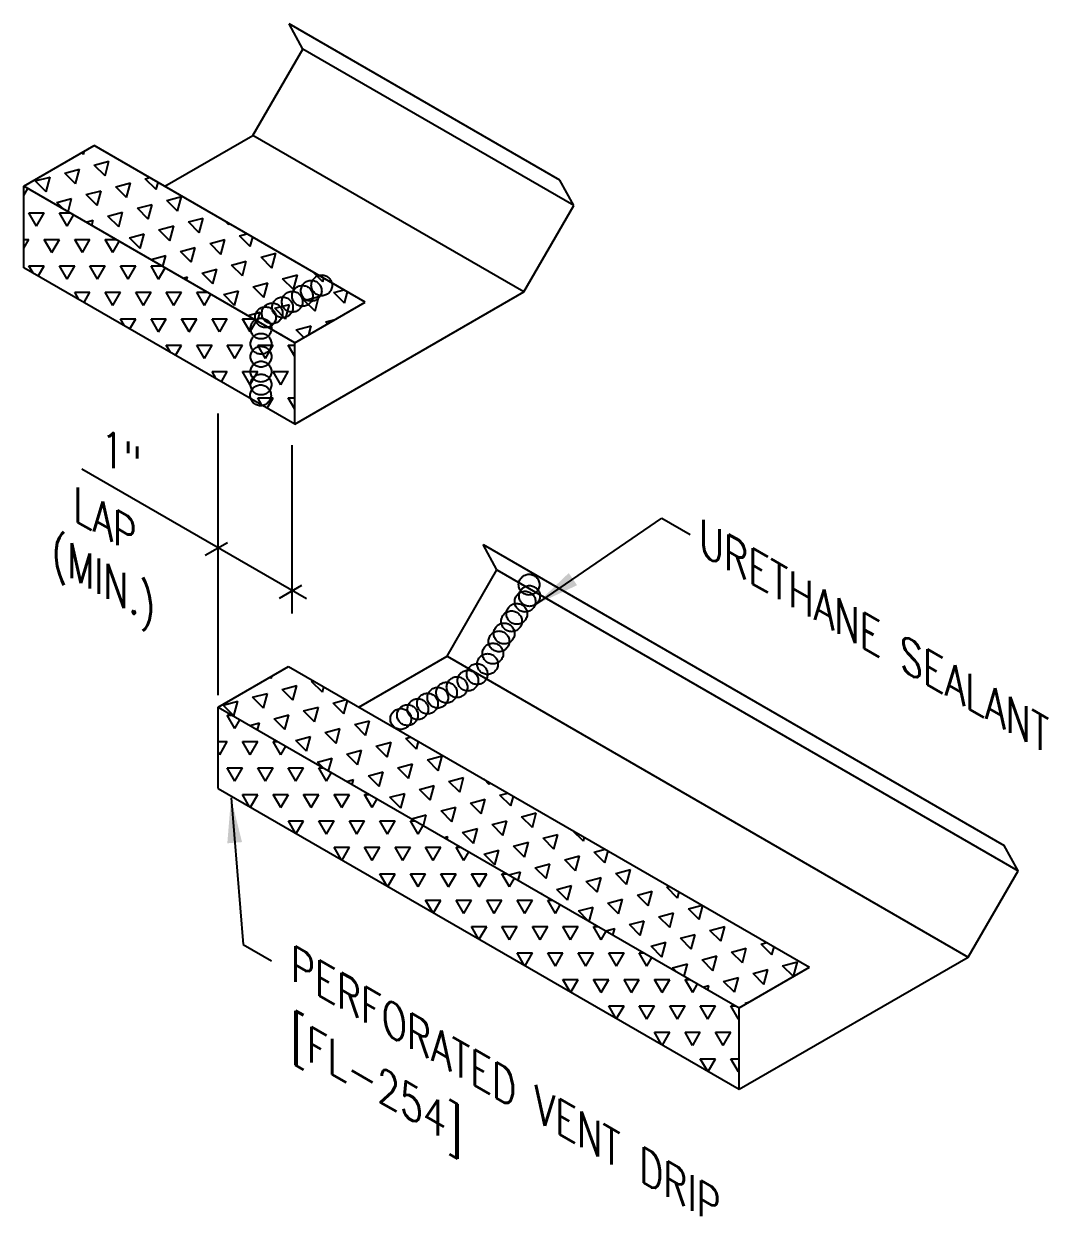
# Model space of a CAD drawing. Header units: inches. Extents: x -2 to 189, y 14 to 99.
# Drawn here: x 2.24 to 13.65, y 32.48 to 45.76 of the extents above; entities that cross this region are included whole.
import ezdxf
from ezdxf.enums import TextEntityAlignment as Align

# ---------------------------------------------------------------- set-up
doc = ezdxf.new("R2010")
doc.units = ezdxf.units.IN
doc.header["$MEASUREMENT"] = 0
doc.linetypes.add('CENTER2', pattern=[1.125, 0.75, -0.125, 0.125, -0.125])
for name, color, linetype in [('DIM', 2, 'Continuous'), ('SEALANT', 253, 'CENTER2'), ('TEXT', 2, 'Continuous'), ('TRIM', 6, 'Continuous')]:
    doc.layers.add(name, color=color, linetype=linetype)
doc.styles.add('ROMANS', font='ROMANS.SHX', dxfattribs={"width": 0.75, "height": 0.5})
doc.styles.add('TEXT', font='SIMPLEX', dxfattribs={"width": 0.75, "height": 6})
doc.dimstyles.new('DETAIL$7', dxfattribs={"dimscale": 4, "dimtxt": 6, "dimasz": 0.125, "dimexe": 0.0625, "dimexo": 0.125, "dimgap": 0.0625, "dimtad": 1, "dimdec": 5, "dimzin": 3, "dimdsep": 46, "dimlunit": 4, "dimtxsty": 'TEXT', "dimblk": 'ARCHTICK', "dimcen": 0.0625, "dimclrd": 7, "dimclre": 7, "dimclrt": 2, "dimadec": 0, "dimazin": 0, "dimtfac": 0.666667, "dimtdec": 5, "dimtmove": 0, "dimatfit": 3, "dimfxl": 0, "dimfrac": 2, "dimtolj": 1, "dimtzin": 3, "dimarcsym": 0})
pattern_1 = [(60, (-34.83852, 13.77932), (-0.169945, 0.2943533), [0.169945, -0.169945]), (120, (-34.83852, 13.77932), (-0.3398899, 2e-10), [0.169945, -0.169945]), (0, (-34.9235, 13.9265), (0.169945, 0.2943533), [0.169945, -0.169945])]
pattern_2 = [(75, (-34.83852, 13.77932), (-0.2403385, 0.2403385), [0.169945, -0.169945]), (135, (-34.83852, 13.77932), (-0.3283084, -0.08797), [0.169945, -0.169945]), (15, (-34.9587, 13.8995), (0.08797, 0.3283084), [0.169945, -0.169945])]

msp = doc.modelspace()

# ---------------------------------------------------------------- hatches: boundary and pattern name
at = {"layer": 'TRIM'}
h = msp.add_hatch(dxfattribs=at)
h.set_pattern_fill('TRIANG', color=8, scale=0.906373, angle=15, style=0)
h.set_pattern_definition(pattern_2)
h.paths.add_polyline_path([(3.02281, 44.40651), (2.23787, 43.95332), (5.25583, 42.2109), (6.04078, 42.66409)])
h = msp.add_hatch(dxfattribs=at)
h.set_pattern_fill('TRIANG', color=8, scale=0.906373, style=0)
h.set_pattern_definition(pattern_1)
h.paths.add_polyline_path([(2.23787, 43.95332), (2.23787, 43.04695), (5.25583, 41.30453), (5.25583, 42.2109)])
h = msp.add_hatch(dxfattribs=at)
h.set_pattern_fill('TRIANG', color=8, scale=0.906373, angle=15, style=0)
h.set_pattern_definition(pattern_2)
h.paths.add_polyline_path([(5.18547, 38.60679), (4.40053, 38.1536), (10.20477, 34.80252), (10.98972, 35.25571)])
h = msp.add_hatch(dxfattribs=at)
h.set_pattern_fill('TRIANG', color=8, scale=0.906373, style=0)
h.set_pattern_definition(pattern_1)
h.paths.add_polyline_path([(4.40053, 38.1536), (4.40053, 37.24723), (10.20477, 33.89615), (10.20477, 34.80252)])

# ---------------------------------------------------------------- linework, layer by layer
at = {"layer": 'DIM', "color": 7}
for p, q in [((4.40053, 38.2863), (4.40053, 41.42208)), ((5.2236, 41.0705), (5.2236, 39.19692)), ((5.38683, 39.35816), (2.88478, 40.80272)), ((4.50446, 39.98268), (4.25755, 39.84013)), ((5.32859, 39.50687), (5.08168, 39.36432))]:
    msp.add_line(p, q, dxfattribs=at)
at = {"layer": 'SEALANT'}
for centre in [(5.43926, 42.78988), (5.55551, 42.84999), (5.22686, 42.66725), (5.34068, 42.73297), (5.00396, 42.53856), (5.11947, 42.60525), (4.92943, 42.49553), (4.87936, 42.36874), (4.87936, 42.19936), (4.87936, 42.05581), (4.87936, 41.88918), (4.87936, 41.74563), (4.87536, 41.62541), (7.86496, 39.51723), (7.8212, 39.32766), (7.86982, 39.39085), (7.7288, 39.19156), (7.67045, 39.10892), (7.58778, 38.97282), (7.52943, 38.88533), (7.46135, 38.74923), (7.40299, 38.63257), (7.18416, 38.44786), (7.28628, 38.52077), (6.94634, 38.31484), (7.06259, 38.37495), (6.62655, 38.13021), (6.73393, 38.19221), (6.84776, 38.25793), (6.43651, 38.02049), (6.51104, 38.06352)]:
    msp.add_circle(centre, 0.11578, dxfattribs=at)
at = {"layer": 'TRIM'}
for p, q in [((5.34397, 45.48116), (5.19136, 45.76294)), ((8.20932, 44.02051), (5.19136, 45.76294)), ((4.78893, 44.51981), (5.34397, 45.48116)), ((8.36193, 43.73874), (5.34397, 45.48116)), ((3.80776, 43.95332), (4.78893, 44.51981)), ((7.8069, 42.77739), (4.78893, 44.51981)), ((2.23787, 43.95332), (3.02281, 44.40651)), ((6.04078, 42.66409), (3.02281, 44.40651)), ((8.36193, 43.73874), (8.20932, 44.02051)), ((2.23787, 43.04695), (2.23787, 43.95332)), ((5.25583, 42.2109), (2.23787, 43.95332)), ((7.8069, 42.77739), (8.36193, 43.73874)), ((5.25583, 41.30453), (2.23787, 43.04695)), ((5.25583, 41.30453), (7.8069, 42.77739)), ((5.25583, 42.2109), (6.04078, 42.66409)), ((5.25583, 41.30453), (5.25583, 42.2109)), ((7.50662, 39.68144), (7.35401, 39.96322)), ((7.35401, 39.96322), (13.15826, 36.61213)), ((6.95159, 38.72009), (7.50662, 39.68144)), ((7.50662, 39.68144), (13.31087, 36.33036)), ((5.97041, 38.1536), (6.95159, 38.72009)), ((6.95159, 38.72009), (12.75584, 35.369)), ((4.40053, 38.1536), (5.18547, 38.60679)), ((5.18547, 38.60679), (10.98972, 35.25571)), ((4.40053, 37.24723), (4.40053, 38.1536)), ((4.40053, 38.1536), (10.20477, 34.80252)), ((4.40053, 37.24723), (10.20477, 33.89615)), ((13.31087, 36.33036), (13.15826, 36.61213)), ((12.75584, 35.369), (13.31087, 36.33036)), ((10.20477, 33.89615), (12.75584, 35.369)), ((10.20477, 34.80252), (10.98972, 35.25571)), ((10.20477, 33.89615), (10.20477, 34.80252))]:
    msp.add_line(p, q, dxfattribs=at)

# ---------------------------------------------------------------- texts
at = {"layer": 'DIM', "style": 'ROMANS', "oblique": 330}
for s, p in [('1"', (3.09695, 40.89526)), ('LAP', (2.78967, 40.23894))]:
    msp.add_text(s, height=0.338437, rotation=330, dxfattribs=at).set_placement(p)
msp.add_text('(MIN.)', height=0.338437, rotation=330, dxfattribs=at).set_placement((3.20877, 39.53347), align=Align.MIDDLE_CENTER)
at = {"layer": 'TEXT', "style": 'ROMANS', "oblique": 330}
for s, height, p in [('URETHANE SEALANT', 0.3449189, (9.75495, 39.8712)), ('PERFORATED VENT DRIP', 0.3449189, (5.21203, 35.1221)), ('[FL-254]', 0.344919, (5.21203, 34.32736))]:
    msp.add_text(s, height=height, rotation=330, dxfattribs=at).set_placement(p)

# ---------------------------------------------------------------- leaders
at = {"layer": 'TEXT'}
for points in [[(7.94104, 39.29536), (9.34295, 40.25763), (9.66017, 40.07644)], [(4.54521, 37.14118), (4.67929, 35.50853), (4.9965, 35.32734)]]:
    msp.add_leader(points, dimstyle='DETAIL$7', dxfattribs=at)

doc.saveas('drawing.dxf')
